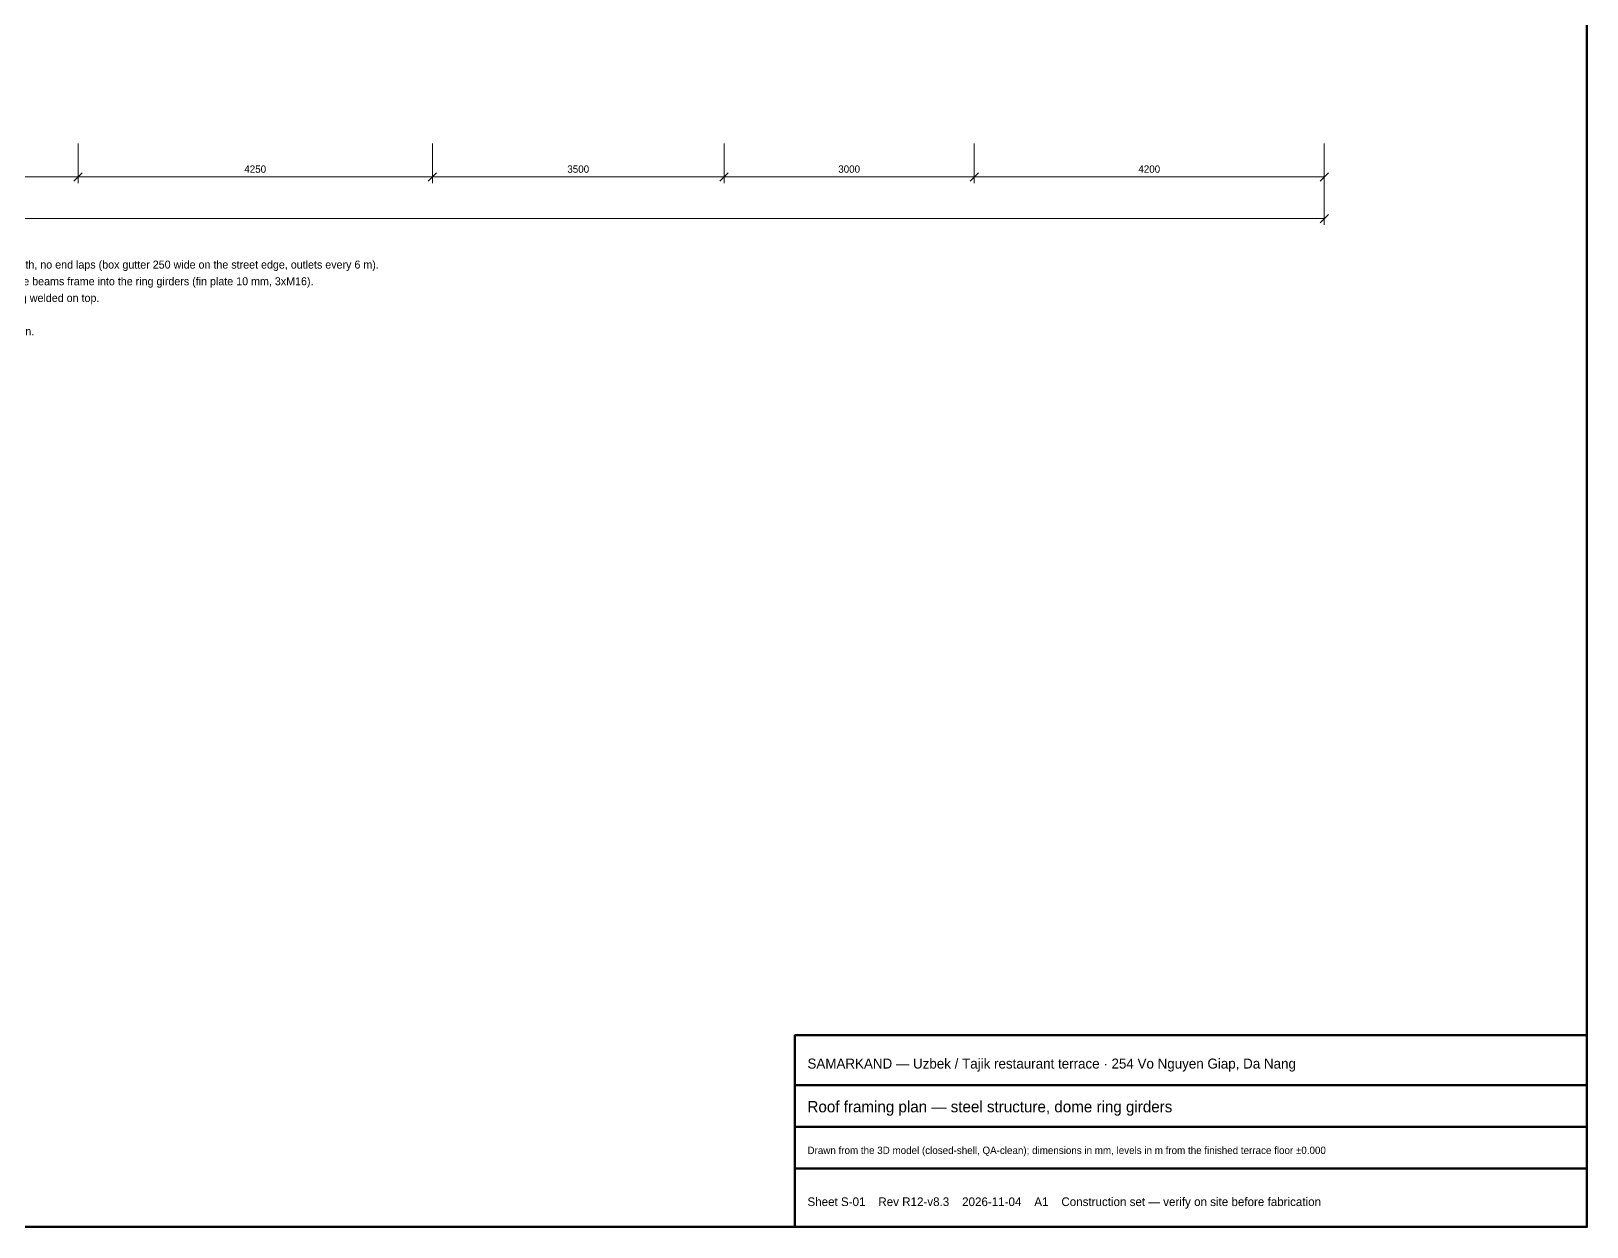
# Model space of a CAD drawing. Header units: metres. Extents: x 10 to 831, y 10 to 584.
# Drawn here: x 457.7 to 831, y 10 to 297 of the extents above; entities that cross this region are included whole.
import ezdxf
from ezdxf.enums import TextEntityAlignment as Align

# ---------------------------------------------------------------- set-up
doc = ezdxf.new("R2010")
doc.units = ezdxf.units.M
for name, color, linetype, lineweight in [('DIM', 1, 'Continuous', 13), ('FRAME', 7, 'Continuous', 50), ('TXT', 7, 'Continuous', 18)]:
    doc.layers.add(name, color=color, linetype=linetype, lineweight=lineweight)

msp = doc.modelspace()

# ---------------------------------------------------------------- linework, layer by layer
at = {"layer": 'DIM'}
for p, q in [((469, 270), (469, 260.5)), ((469, 270), (469, 260.5)), ((554, 270), (554, 260.5)), ((554, 270), (554, 260.5)), ((624, 270), (624, 260.5)), ((624, 270), (624, 260.5)), ((684, 270), (684, 260.5)), ((684, 270), (684, 260.5)), ((768, 270), (768, 260.5)), ((768, 270), (768, 250.5)), ((408, 262), (469, 262)), ((468, 261), (470, 263)), ((468, 261), (470, 263)), ((469, 262), (554, 262)), ((553, 261), (555, 263)), ((553, 261), (555, 263)), ((554, 262), (624, 262)), ((623, 261), (625, 263)), ((623, 261), (625, 263)), ((624, 262), (684, 262)), ((683, 261), (685, 263)), ((683, 261), (685, 263)), ((684, 262), (768, 262)), ((767, 261), (769, 263)), ((124, 252), (768, 252)), ((767, 251), (769, 253))]:
    msp.add_line(p, q, dxfattribs=at)
at = {"layer": 'FRAME'}
for p, q in [((641, 44), (831, 44)), ((641, 34), (831, 34)), ((641, 24), (831, 24))]:
    msp.add_line(p, q, dxfattribs=at)
for points in [[(10, 10), (831, 10), (831, 584), (10, 584), (10, 10)], [(641, 10), (831, 10), (831, 56), (641, 56), (641, 10)]]:
    msp.add_lwpolyline(points, close=True, dxfattribs=at)

# ---------------------------------------------------------------- texts
at = {"layer": 'DIM'}
for s, p in [('4250', (511.5, 263)), ('3500', (589, 263)), ('3000', (654, 263)), ('4200', (726, 263))]:
    msp.add_text(s, height=1.76, dxfattribs=at).set_placement(p, align=Align.CENTER)
at = {"layer": 'TXT'}
for s, height, p in [('Roof: Klip-Lok standing-seam sheet on clips + 50 mm foil-faced insulation on the purlins, fall 3.5 % (2°) to the street gutter, one sheet length, no end laps (box gutter 250 wide on the street edge, outlets every 6 m).', 1.92, (300, 240)), ('Beams IPE 300 bear on the facade ledger (end plate 10 mm, 4xM16 8.8) and on the columns (cap plate 15 mm, 4xM16). At the domes the beams frame into the ring girders (fin plate 10 mm, 3xM16).', 1.92, (300, 236)), ('Ring girders IPE 300 rolled about the minor axis, 4 splices each (full-strength end plates), set in the 3.5 % roof plane; drum curb C200 ring welded on top.', 1.92, (300, 232)), ('All steel: blast Sa 2.5, zinc-rich primer + 2 coats, colour RAL 8019 (exposed). Fire / structural check by the local engineer before fabrication.', 1.92, (300, 224)), ('SAMARKAND — Uzbek / Tajik restaurant terrace · 254 Vo Nguyen Giap, Da Nang', 2.4, (644, 48)), ('Roof framing plan — steel structure, dome ring girders', 2.72, (644, 37.5)), ('Drawn from the 3D model (closed-shell, QA-clean); dimensions in mm, levels in m from the finished terrace floor ±0.000', 1.76, (644, 27.5)), ('Sheet S-01    Rev R12-v8.3    2026-11-04    A1    Construction set — verify on site before fabrication', 2.08, (644, 15))]:
    msp.add_text(s, height=height, dxfattribs=at).set_placement(p)

doc.saveas('drawing.dxf')
